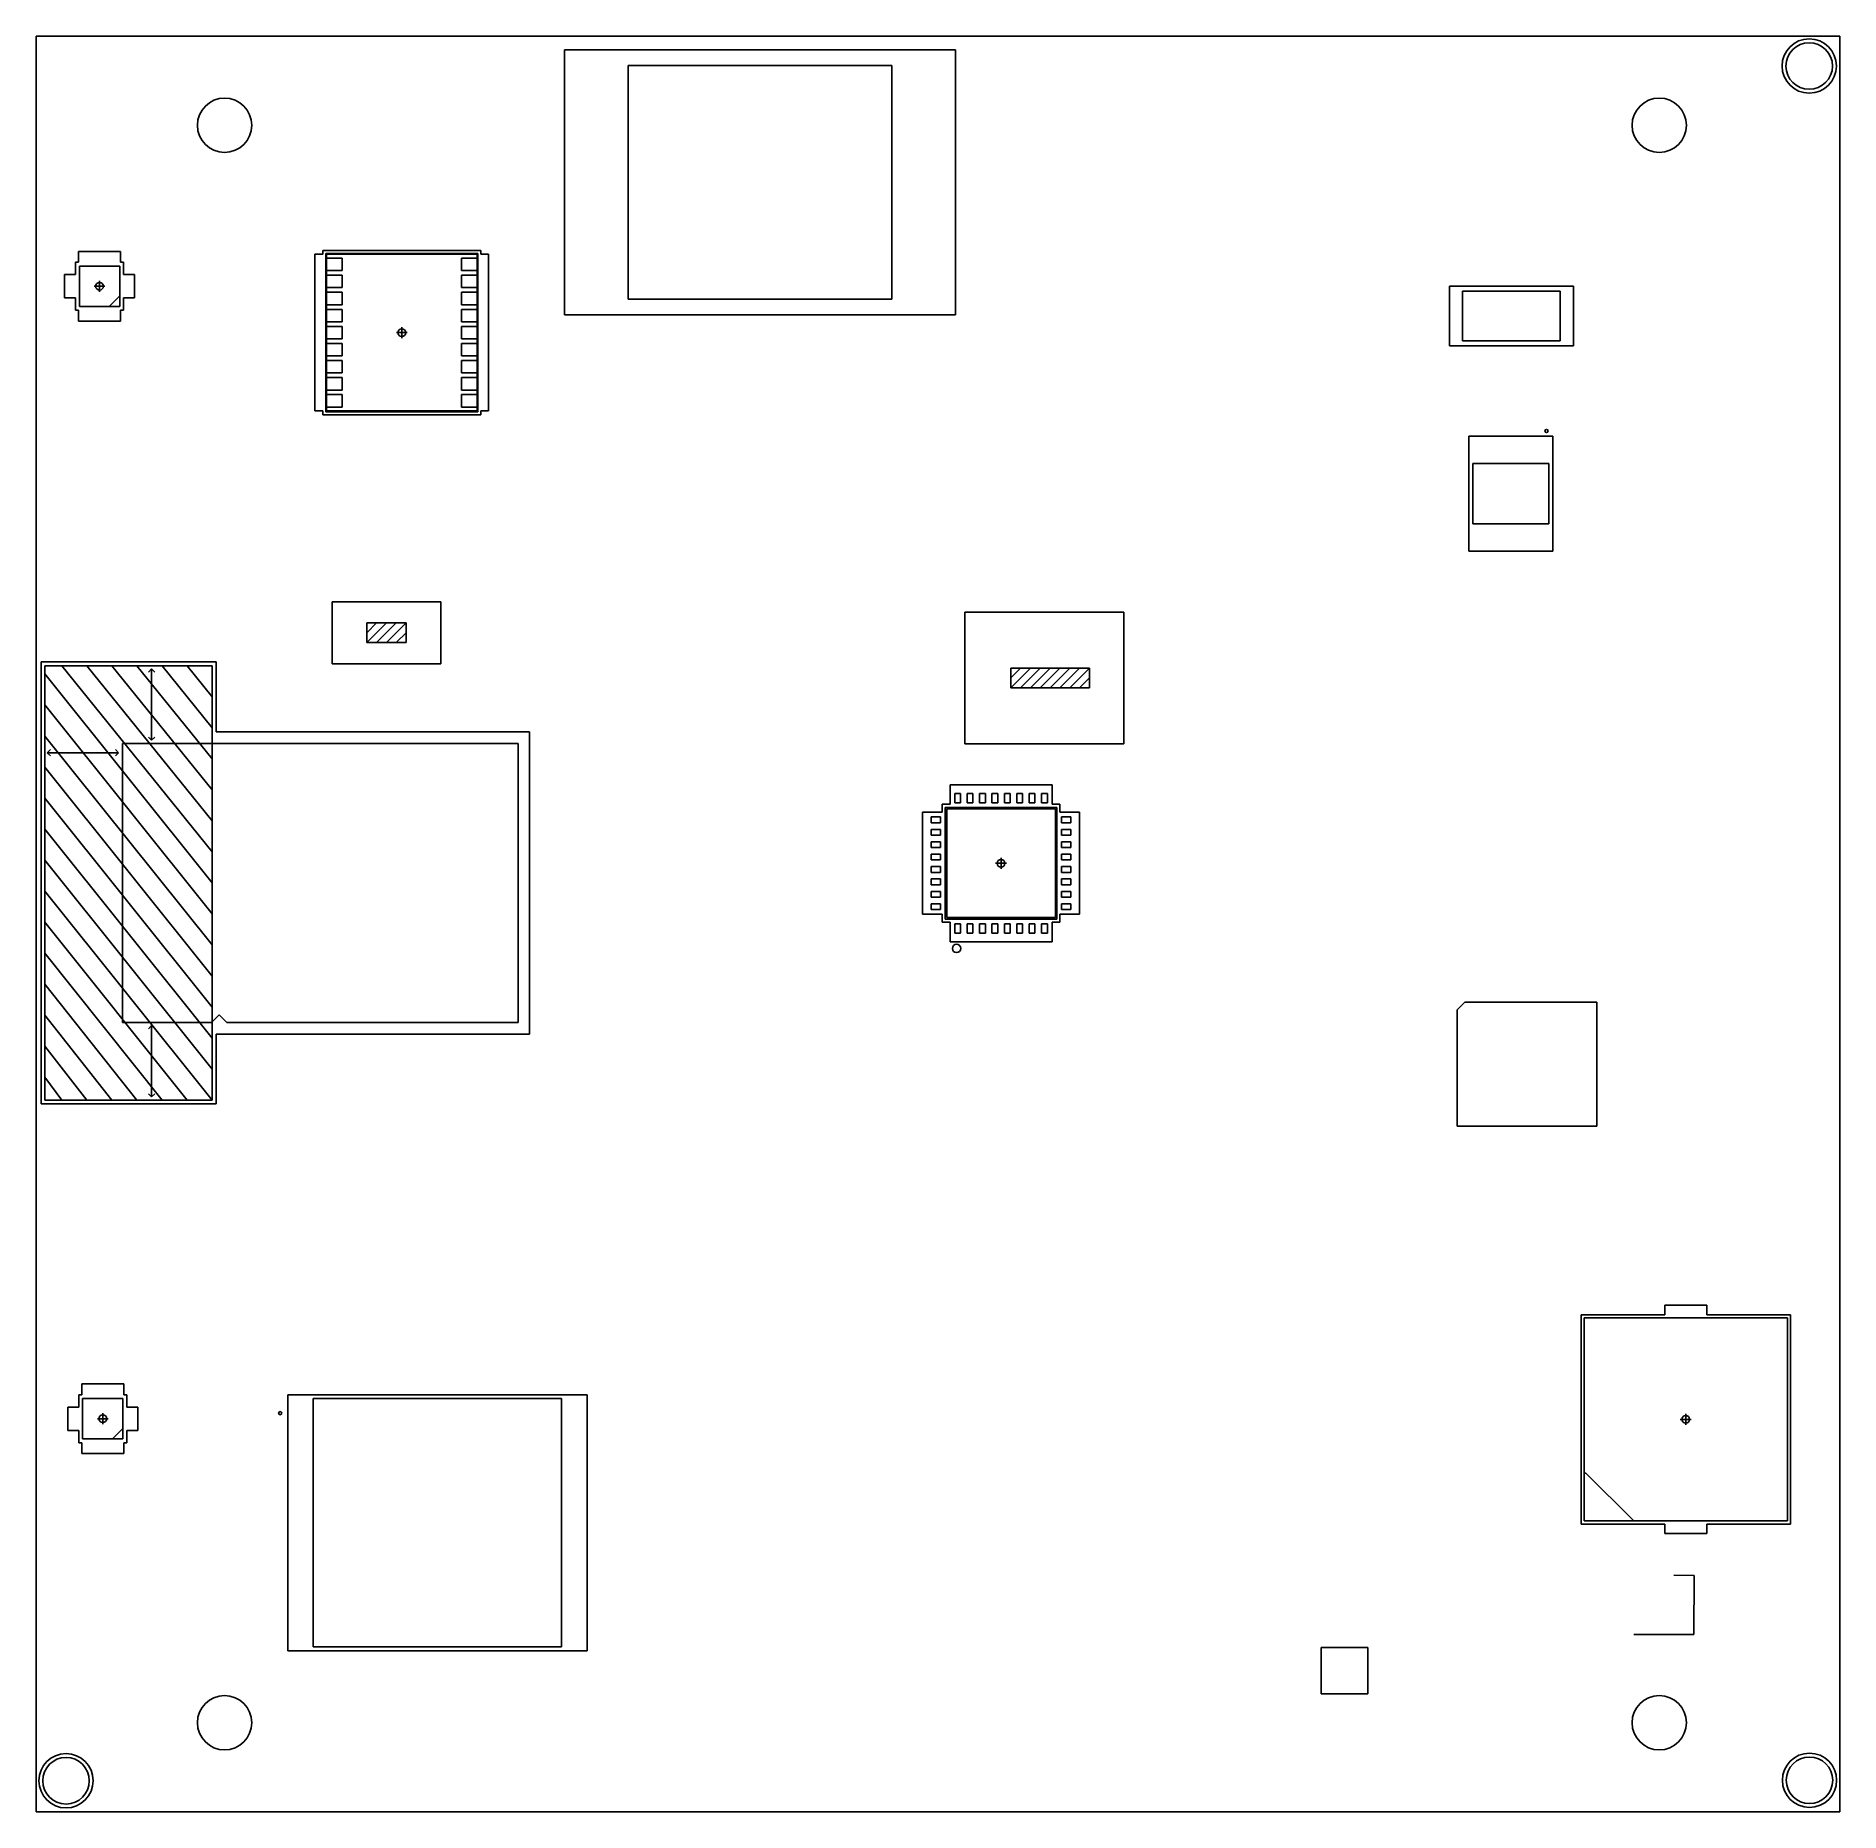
# Model space of a CAD drawing. Header units: metres. Extents: x 74 to 190, y -199 to -85.
import ezdxf

# ---------------------------------------------------------------- set-up
doc = ezdxf.new("R2010")
doc.units = ezdxf.units.M

msp = doc.modelspace()

# ---------------------------------------------------------------- linework, layer by layer
for p, q in [((95.25, -122.682), (97.79, -122.682)), ((95.25, -123.952), (95.25, -122.682)), ((95.25, -123.952), (96.52, -122.682)), ((95.25, -123.317), (95.885, -122.682)), ((95.885, -123.952), (97.155, -122.682)), ((96.52, -123.952), (97.79, -122.682)), ((97.79, -122.682), (97.79, -123.952)), ((97.79, -123.952), (95.25, -123.952)), ((97.155, -123.952), (97.79, -123.317)), ((85.28, -125.446), (74.5, -125.446)), ((74.5, -125.446), (74.5, -153.446)), ((75.59, -125.446), (85.28, -137.446)), ((77.205, -125.446), (85.28, -135.446)), ((78.82, -125.446), (85.28, -133.446)), ((80.435, -125.446), (85.28, -131.446)), ((82.05, -125.446), (85.28, -129.446)), ((83.665, -125.446), (85.28, -127.446)), ((85.28, -125.446), (85.28, -153.446)), ((136.765, -126.865), (138.035, -125.595)), ((136.765, -125.595), (141.845, -125.595)), ((136.765, -126.865), (136.765, -125.595)), ((136.765, -126.23), (137.4, -125.595)), ((137.4, -126.865), (138.67, -125.595)), ((138.035, -126.865), (139.305, -125.595)), ((138.67, -126.865), (139.94, -125.595)), ((139.305, -126.865), (140.575, -125.595)), ((139.94, -126.865), (141.21, -125.595)), ((140.575, -126.865), (141.845, -125.595)), ((141.845, -125.595), (141.845, -126.865)), ((74.5, -125.971), (85.28, -139.446)), ((141.21, -126.865), (141.845, -126.23)), ((141.845, -126.865), (136.765, -126.865)), ((74.5, -127.971), (85.28, -141.446)), ((74.5, -129.971), (85.28, -143.446)), ((74.5, -131.971), (85.28, -145.446)), ((85.28, -147.446), (74.5, -133.971)), ((74.5, -135.971), (85.28, -149.446)), ((74.5, -137.971), (85.28, -151.446)), ((74.5, -139.971), (85.28, -153.446)), ((74.5, -141.971), (83.665, -153.446)), ((74.5, -143.971), (82.05, -153.446)), ((74.5, -145.971), (80.435, -153.446)), ((74.5, -147.971), (78.82, -153.446)), ((74.5, -149.971), (77.205, -153.446)), ((74.5, -151.971), (75.59, -153.446)), ((85.28, -153.446), (74.5, -153.446)), ((179.513748, -184.082116), (180.823748, -184.092116)), ((180.823748, -184.092116), (180.803748, -187.892116)), ((180.803748, -187.892116), (176.933748, -187.892116))]:
    msp.add_line(p, q)
at = {"layer": 'Cmts', "color": 1}
for p, q in [((81.375, -125.646), (81.175, -125.846)), ((81.375, -130.246), (81.375, -125.646)), ((81.375, -125.646), (81.575, -125.846)), ((81.375, -130.246), (81.175, -130.046)), ((81.375, -130.246), (81.575, -130.046)), ((74.65, -131.046), (74.85, -130.846)), ((74.65, -131.046), (74.85, -131.246)), ((79.25, -131.046), (74.65, -131.046)), ((79.25, -131.046), (79.05, -130.846)), ((79.25, -131.046), (79.05, -131.246)), ((81.375, -148.646), (81.175, -148.846)), ((81.375, -148.646), (81.575, -148.846)), ((81.375, -153.246), (81.375, -148.646)), ((81.375, -153.246), (81.175, -153.046)), ((81.375, -153.246), (81.575, -153.046))]:
    msp.add_line(p, q, dxfattribs=at)
at = {"layer": 'Edge', "color": 2}
for p, q in [((73.928747, -84.842116), (73.928747, -199.342116)), ((190.228747, -84.842116), (73.928747, -84.842116)), ((190.228747, -199.342116), (190.228747, -84.842116)), ((73.928747, -199.342116), (190.228747, -199.342116))]:
    msp.add_line(p, q, dxfattribs=at)
for centre in [(86.078748, -90.592116), (178.578747, -90.592116), (86.078748, -193.592116), (178.578747, -193.592116)]:
    msp.add_circle(centre, 1.75, dxfattribs=at)
at = {"layer": 'FCrtYd', "color": 7}
for p, q in [((107.988748, -102.807116), (107.988748, -85.737116)), ((107.988748, -85.737116), (133.208748, -85.737116)), ((133.208748, -85.737116), (133.208748, -102.807116)), ((76.668748, -98.722116), (76.668748, -99.422116)), ((79.368748, -98.722116), (76.668748, -98.722116)), ((79.368748, -99.422116), (79.368748, -98.722116)), ((102.607344, -98.662116), (92.407344, -98.662116)), ((92.407344, -98.662116), (92.407344, -98.912116)), ((102.607344, -98.912116), (102.607344, -98.662116)), ((76.468748, -99.422116), (76.468748, -100.222116)), ((76.668748, -99.422116), (76.468748, -99.422116)), ((79.568748, -99.422116), (79.368748, -99.422116)), ((79.568748, -100.222116), (79.568748, -99.422116)), ((92.407344, -98.912116), (91.907344, -98.912116)), ((91.907344, -98.912116), (91.907344, -109.012116)), ((103.107344, -98.912116), (102.607344, -98.912116)), ((103.107344, -109.012116), (103.107344, -98.912116)), ((75.768748, -100.222116), (75.768748, -101.722116)), ((76.468748, -100.222116), (75.768748, -100.222116)), ((77.668748, -100.972116), (78.368748, -100.972116)), ((78.018748, -100.622116), (78.018748, -101.322116)), ((80.268748, -100.222116), (79.568748, -100.222116)), ((80.268748, -101.722116), (80.268748, -100.222116)), ((165.048748, -100.972116), (173.048748, -100.972116)), ((165.048748, -104.812116), (165.048748, -100.972116)), ((173.048748, -100.972116), (173.048748, -104.812116)), ((75.768748, -101.722116), (76.468748, -101.722116)), ((76.468748, -101.722116), (76.468748, -102.522116)), ((79.568748, -101.722116), (80.268748, -101.722116)), ((79.568748, -102.522116), (79.568748, -101.722116)), ((76.468748, -102.522116), (76.668748, -102.522116)), ((76.668748, -102.522116), (76.668748, -103.222116)), ((76.668748, -103.222116), (79.368748, -103.222116)), ((79.368748, -102.522116), (79.568748, -102.522116)), ((79.368748, -103.222116), (79.368748, -102.522116)), ((133.208748, -102.807116), (107.988748, -102.807116)), ((97.157344, -103.962116), (97.857344, -103.962116)), ((97.507344, -104.312116), (97.507344, -103.612116)), ((173.048748, -104.812116), (165.048748, -104.812116)), ((91.907344, -109.012116), (92.407344, -109.012116)), ((92.407344, -109.012116), (92.407344, -109.262116)), ((92.407344, -109.262116), (102.607344, -109.262116)), ((102.607344, -109.012116), (103.107344, -109.012116)), ((102.607344, -109.262116), (102.607344, -109.012116)), ((166.306248, -110.637116), (166.306248, -118.047116)), ((171.711248, -110.637116), (166.306248, -110.637116)), ((171.711248, -110.637116), (171.711248, -118.047116)), ((171.711248, -118.047116), (166.306248, -118.047116)), ((93.02, -121.317), (100.02, -121.317)), ((93.02, -125.317), (93.02, -121.317)), ((100.02, -121.317), (100.02, -125.317)), ((133.805, -130.48), (133.805, -121.98)), ((133.805, -121.98), (144.055, -121.98)), ((144.055, -121.98), (144.055, -130.48)), ((74.25, -125.196), (85.53, -125.196)), ((74.25, -153.696), (74.25, -125.196)), ((85.53, -129.696), (85.53, -125.196)), ((100.02, -125.317), (93.02, -125.317)), ((85.53, -129.696), (105.75, -129.696)), ((105.75, -149.196), (105.75, -129.696)), ((144.055, -130.48), (133.805, -130.48)), ((139.429, -133.116), (132.859, -133.116)), ((132.859, -133.116), (132.859, -134.376)), ((139.429, -134.376), (139.429, -133.116)), ((131.084, -134.891), (131.084, -141.461)), ((132.344, -134.891), (131.084, -134.891)), ((132.344, -134.376), (132.344, -134.891)), ((132.859, -134.376), (132.344, -134.376)), ((139.944, -134.376), (139.429, -134.376)), ((139.944, -134.891), (139.944, -134.376)), ((141.204, -134.891), (139.944, -134.891)), ((141.204, -141.461), (141.204, -134.891)), ((135.794, -138.176), (136.494, -138.176)), ((136.144, -137.826), (136.144, -138.526)), ((131.084, -141.461), (132.344, -141.461)), ((132.344, -141.461), (132.344, -141.976)), ((139.944, -141.461), (141.204, -141.461)), ((139.944, -141.976), (139.944, -141.461)), ((132.344, -141.976), (132.859, -141.976)), ((132.859, -141.976), (132.859, -143.236)), ((139.429, -141.976), (139.944, -141.976)), ((139.429, -143.236), (139.429, -141.976)), ((132.859, -143.236), (139.429, -143.236)), ((165.548748, -147.632116), (166.048748, -147.132116)), ((165.548748, -155.132116), (165.548748, -147.632116)), ((166.048748, -147.132116), (174.548748, -147.132116)), ((174.548748, -147.132116), (174.548748, -155.132116)), ((85.53, -153.696), (85.53, -149.196)), ((105.75, -149.196), (85.53, -149.196)), ((74.25, -153.696), (85.53, -153.696)), ((174.548748, -155.132116), (165.548748, -155.132116)), ((173.538748, -167.282116), (173.538748, -180.782116)), ((178.933748, -167.282116), (173.538748, -167.282116)), ((181.643748, -166.677116), (178.933748, -166.677116)), ((178.933748, -166.677116), (178.933748, -167.282116)), ((181.643748, -167.282116), (181.643748, -166.677116)), ((187.038748, -167.282116), (181.643748, -167.282116)), ((187.038748, -180.782116), (187.038748, -167.282116)), ((79.582, -171.74), (76.882, -171.74)), ((76.882, -171.74), (76.882, -172.44)), ((79.582, -172.44), (79.582, -171.74)), ((75.982, -173.24), (75.982, -174.74)), ((76.682, -173.24), (75.982, -173.24)), ((76.882, -172.44), (76.682, -172.44)), ((76.682, -172.44), (76.682, -173.24)), ((79.782, -172.44), (79.582, -172.44)), ((79.782, -173.24), (79.782, -172.44)), ((80.482, -173.24), (79.782, -173.24)), ((80.482, -174.74), (80.482, -173.24)), ((90.150252, -188.945884), (90.150252, -172.445884)), ((90.150252, -172.445884), (109.450252, -172.445884)), ((109.450252, -172.445884), (109.450252, -188.945884)), ((77.882, -173.99), (78.582, -173.99)), ((78.232, -173.64), (78.232, -174.34)), ((180.638748, -174.032116), (179.938748, -174.032116)), ((180.288748, -173.682116), (180.288748, -174.382116)), ((75.982, -174.74), (76.682, -174.74)), ((76.682, -174.74), (76.682, -175.54)), ((76.682, -175.54), (76.882, -175.54)), ((76.882, -175.54), (76.882, -176.24)), ((79.582, -175.54), (79.782, -175.54)), ((79.582, -176.24), (79.582, -175.54)), ((79.782, -175.54), (79.782, -174.74)), ((79.782, -174.74), (80.482, -174.74)), ((76.882, -176.24), (79.582, -176.24)), ((173.538748, -180.782116), (178.933748, -180.782116)), ((178.933748, -180.782116), (178.933748, -181.387116)), ((178.933748, -181.387116), (181.643748, -181.387116)), ((181.643748, -181.387116), (181.643748, -180.782116)), ((181.643748, -180.782116), (187.038748, -180.782116)), ((109.450252, -188.945884), (90.150252, -188.945884))]:
    msp.add_line(p, q, dxfattribs=at)
for centre, radius in [((188.248748, -86.772116), 1.75), ((78.018748, -100.972116), 0.25), ((97.507344, -103.962116), 0.25), ((136.144, -138.176), 0.25), ((78.232, -173.99), 0.25), ((180.288748, -174.032116), 0.25), ((75.858748, -197.332116), 1.75), ((188.268748, -197.302116), 1.75)]:
    msp.add_circle(centre, radius, dxfattribs=at)
at = {"layer": 'FFab', "color": 5}
for p, q in [((112.098748, -86.737116), (129.098748, -86.737116)), ((112.098748, -101.807116), (112.098748, -86.737116)), ((129.098748, -86.737116), (129.098748, -101.807116)), ((76.718748, -99.672116), (79.318748, -99.672116)), ((76.718748, -102.272116), (76.718748, -99.672116)), ((79.318748, -99.672116), (79.318748, -100.292116)), ((92.607344, -109.062116), (92.607344, -98.862116)), ((102.407344, -98.862116), (92.607344, -98.862116)), ((92.657344, -109.012116), (92.657344, -98.912116)), ((92.657344, -98.912116), (102.357344, -98.912116)), ((92.657344, -99.162116), (93.657344, -99.162116)), ((92.657344, -99.962116), (92.657344, -99.162116)), ((93.657344, -99.962116), (92.657344, -99.962116)), ((93.657344, -99.162116), (93.657344, -99.962116)), ((101.357344, -99.162116), (102.357344, -99.162116)), ((101.357344, -99.962116), (101.357344, -99.162116)), ((102.357344, -99.962116), (101.357344, -99.962116)), ((102.357344, -98.912116), (102.357344, -109.012116)), ((102.357344, -99.162116), (102.357344, -99.962116)), ((102.407344, -98.862116), (102.407344, -109.062116)), ((79.318748, -100.292116), (79.318748, -101.652116)), ((92.657344, -101.062116), (92.657344, -100.262116)), ((92.657344, -100.262116), (93.657344, -100.262116)), ((93.657344, -101.062116), (92.657344, -101.062116)), ((93.657344, -100.262116), (93.657344, -101.062116)), ((101.357344, -100.262116), (102.357344, -100.262116)), ((101.357344, -101.062116), (101.357344, -100.262116)), ((102.357344, -101.062116), (101.357344, -101.062116)), ((102.357344, -100.262116), (102.357344, -101.062116)), ((79.318748, -102.272116), (76.718748, -102.272116)), ((78.59072, -102.274096), (78.650926, -102.274096)), ((78.650926, -102.274096), (79.290628, -101.634397)), ((79.318748, -101.652116), (79.318748, -102.272116)), ((92.657344, -101.362116), (93.657344, -101.362116)), ((92.657344, -102.162116), (92.657344, -101.362116)), ((93.657344, -102.162116), (92.657344, -102.162116)), ((93.657344, -101.362116), (93.657344, -102.162116)), ((101.357344, -101.362116), (102.357344, -101.362116)), ((101.357344, -102.162116), (101.357344, -101.362116)), ((102.357344, -102.162116), (101.357344, -102.162116)), ((102.357344, -101.362116), (102.357344, -102.162116)), ((129.098748, -101.807116), (112.098748, -101.807116)), ((165.898748, -101.292116), (172.198748, -101.292116)), ((165.898748, -104.492116), (165.898748, -101.292116)), ((172.198748, -101.292116), (172.198748, -104.492116)), ((92.657344, -103.262116), (92.657344, -102.462116)), ((92.657344, -102.462116), (93.657344, -102.462116)), ((93.657344, -103.262116), (92.657344, -103.262116)), ((93.657344, -102.462116), (93.657344, -103.262116)), ((101.357344, -103.262116), (101.357344, -102.462116)), ((101.357344, -102.462116), (102.357344, -102.462116)), ((102.357344, -103.262116), (101.357344, -103.262116)), ((102.357344, -102.462116), (102.357344, -103.262116)), ((92.657344, -104.362116), (92.657344, -103.562116)), ((92.657344, -103.562116), (93.657344, -103.562116)), ((93.657344, -104.362116), (92.657344, -104.362116)), ((92.657344, -105.462116), (92.657344, -104.662116)), ((92.657344, -104.662116), (93.657344, -104.662116)), ((93.657344, -103.562116), (93.657344, -104.362116)), ((93.657344, -104.662116), (93.657344, -105.462116)), ((101.357344, -103.562116), (102.357344, -103.562116)), ((101.357344, -104.362116), (101.357344, -103.562116)), ((102.357344, -104.362116), (101.357344, -104.362116)), ((101.357344, -104.662116), (102.357344, -104.662116)), ((101.357344, -105.462116), (101.357344, -104.662116)), ((102.357344, -103.562116), (102.357344, -104.362116)), ((102.357344, -104.662116), (102.357344, -105.462116)), ((172.198748, -104.492116), (165.898748, -104.492116)), ((93.657344, -105.462116), (92.657344, -105.462116)), ((92.657344, -105.762116), (93.657344, -105.762116)), ((92.657344, -106.562116), (92.657344, -105.762116)), ((93.657344, -105.762116), (93.657344, -106.562116)), ((102.357344, -105.462116), (101.357344, -105.462116)), ((101.357344, -105.762116), (102.357344, -105.762116)), ((101.357344, -106.562116), (101.357344, -105.762116)), ((102.357344, -105.762116), (102.357344, -106.562116)), ((93.657344, -106.562116), (92.657344, -106.562116)), ((92.657344, -107.662116), (92.657344, -106.862116)), ((92.657344, -106.862116), (93.657344, -106.862116)), ((93.657344, -106.862116), (93.657344, -107.662116)), ((102.357344, -106.562116), (101.357344, -106.562116)), ((101.357344, -107.662116), (101.357344, -106.862116)), ((101.357344, -106.862116), (102.357344, -106.862116)), ((102.357344, -106.862116), (102.357344, -107.662116)), ((93.657344, -107.662116), (92.657344, -107.662116)), ((92.657344, -107.962116), (93.657344, -107.962116)), ((92.657344, -108.762116), (92.657344, -107.962116)), ((93.657344, -107.962116), (93.657344, -108.762116)), ((102.357344, -107.662116), (101.357344, -107.662116)), ((101.357344, -108.762116), (101.357344, -107.962116)), ((101.357344, -107.962116), (102.357344, -107.962116)), ((102.357344, -107.962116), (102.357344, -108.762116)), ((102.407344, -109.062116), (92.607344, -109.062116)), ((93.657344, -108.762116), (92.657344, -108.762116)), ((102.357344, -109.012116), (92.657344, -109.012116)), ((102.357344, -108.762116), (101.357344, -108.762116)), ((166.556248, -112.392116), (166.556248, -116.292116)), ((171.461248, -112.392116), (166.556248, -112.392116)), ((171.461248, -112.392116), (171.461248, -116.292116)), ((171.461248, -116.292116), (166.556248, -116.292116)), ((105.01, -130.446), (79.505, -130.446)), ((79.505, -148.446), (79.505, -130.446)), ((105.01, -148.446), (105.01, -130.446)), ((133.1565, -134.276), (133.1565, -133.676)), ((133.1565, -133.676), (133.5315, -133.676)), ((133.5315, -133.676), (133.5315, -134.276)), ((133.9565, -133.676), (134.3315, -133.676)), ((133.9565, -134.276), (133.9565, -133.676)), ((134.3315, -133.676), (134.3315, -134.276)), ((134.7565, -133.676), (135.1315, -133.676)), ((134.7565, -134.276), (134.7565, -133.676)), ((135.1315, -133.676), (135.1315, -134.276)), ((135.5565, -134.276), (135.5565, -133.676)), ((135.5565, -133.676), (135.9315, -133.676)), ((135.9315, -133.676), (135.9315, -134.276)), ((136.3565, -134.276), (136.3565, -133.676)), ((136.3565, -133.676), (136.7315, -133.676)), ((136.7315, -133.676), (136.7315, -134.276)), ((137.1565, -134.276), (137.1565, -133.676)), ((137.1565, -133.676), (137.5315, -133.676)), ((137.5315, -133.676), (137.5315, -134.276)), ((137.9565, -133.676), (138.3315, -133.676)), ((137.9565, -134.276), (137.9565, -133.676)), ((138.3315, -133.676), (138.3315, -134.276)), ((138.7565, -134.276), (138.7565, -133.676)), ((138.7565, -133.676), (139.1315, -133.676)), ((139.1315, -133.676), (139.1315, -134.276)), ((132.544, -141.776), (132.544, -134.576)), ((132.544, -134.576), (139.744, -134.576)), ((132.644, -141.676), (132.644, -134.676)), ((132.644, -134.676), (139.644, -134.676)), ((133.5315, -134.276), (133.1565, -134.276)), ((134.3315, -134.276), (133.9565, -134.276)), ((135.1315, -134.276), (134.7565, -134.276)), ((135.9315, -134.276), (135.5565, -134.276)), ((136.7315, -134.276), (136.3565, -134.276)), ((137.5315, -134.276), (137.1565, -134.276)), ((138.3315, -134.276), (137.9565, -134.276)), ((139.1315, -134.276), (138.7565, -134.276)), ((139.644, -134.676), (139.644, -141.676)), ((139.744, -134.576), (139.744, -141.776)), ((131.644, -135.1885), (132.244, -135.1885)), ((131.644, -135.5635), (131.644, -135.1885)), ((132.244, -135.5635), (131.644, -135.5635)), ((131.644, -136.3635), (131.644, -135.9885)), ((131.644, -135.9885), (132.244, -135.9885)), ((132.244, -135.1885), (132.244, -135.5635)), ((132.244, -135.9885), (132.244, -136.3635)), ((140.044, -135.5635), (140.044, -135.1885)), ((140.044, -135.1885), (140.644, -135.1885)), ((140.644, -135.5635), (140.044, -135.5635)), ((140.044, -135.9885), (140.644, -135.9885)), ((140.044, -136.3635), (140.044, -135.9885)), ((140.644, -135.1885), (140.644, -135.5635)), ((140.644, -135.9885), (140.644, -136.3635)), ((132.244, -136.3635), (131.644, -136.3635)), ((131.644, -136.7885), (132.244, -136.7885)), ((131.644, -137.1635), (131.644, -136.7885)), ((132.244, -137.1635), (131.644, -137.1635)), ((132.244, -136.7885), (132.244, -137.1635)), ((140.644, -136.3635), (140.044, -136.3635)), ((140.044, -136.7885), (140.644, -136.7885)), ((140.044, -137.1635), (140.044, -136.7885)), ((140.644, -137.1635), (140.044, -137.1635)), ((140.644, -136.7885), (140.644, -137.1635)), ((131.644, -137.5885), (132.244, -137.5885)), ((131.644, -137.9635), (131.644, -137.5885)), ((132.244, -137.9635), (131.644, -137.9635)), ((131.644, -138.7635), (131.644, -138.3885)), ((131.644, -138.3885), (132.244, -138.3885)), ((132.244, -137.5885), (132.244, -137.9635)), ((132.244, -138.3885), (132.244, -138.7635)), ((140.044, -137.5885), (140.644, -137.5885)), ((140.044, -137.9635), (140.044, -137.5885)), ((140.644, -137.9635), (140.044, -137.9635)), ((140.044, -138.7635), (140.044, -138.3885)), ((140.044, -138.3885), (140.644, -138.3885)), ((140.644, -137.5885), (140.644, -137.9635)), ((140.644, -138.3885), (140.644, -138.7635)), ((132.244, -138.7635), (131.644, -138.7635)), ((131.644, -139.1885), (132.244, -139.1885)), ((131.644, -139.5635), (131.644, -139.1885)), ((132.244, -139.1885), (132.244, -139.5635)), ((140.644, -138.7635), (140.044, -138.7635)), ((140.044, -139.5635), (140.044, -139.1885)), ((140.044, -139.1885), (140.644, -139.1885)), ((140.644, -139.1885), (140.644, -139.5635)), ((132.244, -139.5635), (131.644, -139.5635)), ((131.644, -140.3635), (131.644, -139.9885)), ((131.644, -139.9885), (132.244, -139.9885)), ((132.244, -140.3635), (131.644, -140.3635)), ((132.244, -139.9885), (132.244, -140.3635)), ((140.644, -139.5635), (140.044, -139.5635)), ((140.044, -140.3635), (140.044, -139.9885)), ((140.044, -139.9885), (140.644, -139.9885)), ((140.644, -140.3635), (140.044, -140.3635)), ((140.644, -139.9885), (140.644, -140.3635)), ((131.644, -141.1635), (131.644, -140.7885)), ((131.644, -140.7885), (132.244, -140.7885)), ((132.244, -141.1635), (131.644, -141.1635)), ((132.244, -140.7885), (132.244, -141.1635)), ((139.744, -141.776), (132.544, -141.776)), ((139.644, -141.676), (132.644, -141.676)), ((140.044, -140.7885), (140.644, -140.7885)), ((140.044, -141.1635), (140.044, -140.7885)), ((140.644, -141.1635), (140.044, -141.1635)), ((140.644, -140.7885), (140.644, -141.1635)), ((133.1565, -142.076), (133.5315, -142.076)), ((133.1565, -142.676), (133.1565, -142.076)), ((133.5315, -142.676), (133.1565, -142.676)), ((133.5315, -142.076), (133.5315, -142.676)), ((133.9565, -142.076), (134.3315, -142.076)), ((133.9565, -142.676), (133.9565, -142.076)), ((134.3315, -142.676), (133.9565, -142.676)), ((134.3315, -142.076), (134.3315, -142.676)), ((134.7565, -142.676), (134.7565, -142.076)), ((134.7565, -142.076), (135.1315, -142.076)), ((135.1315, -142.676), (134.7565, -142.676)), ((135.1315, -142.076), (135.1315, -142.676)), ((135.5565, -142.676), (135.5565, -142.076)), ((135.5565, -142.076), (135.9315, -142.076)), ((135.9315, -142.676), (135.5565, -142.676)), ((135.9315, -142.076), (135.9315, -142.676)), ((136.3565, -142.676), (136.3565, -142.076)), ((136.3565, -142.076), (136.7315, -142.076)), ((136.7315, -142.676), (136.3565, -142.676)), ((136.7315, -142.076), (136.7315, -142.676)), ((137.1565, -142.076), (137.5315, -142.076)), ((137.1565, -142.676), (137.1565, -142.076)), ((137.5315, -142.676), (137.1565, -142.676)), ((137.5315, -142.076), (137.5315, -142.676)), ((137.9565, -142.076), (138.3315, -142.076)), ((137.9565, -142.676), (137.9565, -142.076)), ((138.3315, -142.676), (137.9565, -142.676)), ((138.3315, -142.076), (138.3315, -142.676)), ((138.7565, -142.676), (138.7565, -142.076)), ((138.7565, -142.076), (139.1315, -142.076)), ((139.1315, -142.676), (138.7565, -142.676)), ((139.1315, -142.076), (139.1315, -142.676)), ((79.505, -148.446), (85.23, -148.446)), ((85.73, -147.946), (85.23, -148.446)), ((86.23, -148.446), (85.73, -147.946)), ((86.23, -148.446), (105.01, -148.446)), ((173.738748, -167.482116), (186.838748, -167.482116)), ((173.738748, -180.582116), (173.738748, -167.482116)), ((186.838748, -167.482116), (186.838748, -180.582116)), ((76.932, -172.69), (79.532, -172.69)), ((76.932, -175.29), (76.932, -172.69)), ((79.532, -172.69), (79.532, -173.31)), ((91.800252, -172.695884), (107.800252, -172.695884)), ((91.800252, -188.695884), (91.800252, -172.695884)), ((107.800252, -172.695884), (107.800252, -188.695884)), ((79.532, -173.31), (79.532, -174.67)), ((79.532, -175.29), (76.932, -175.29)), ((78.803972, -175.29198), (78.864178, -175.29198)), ((78.864178, -175.29198), (79.50388, -174.652281)), ((79.532, -174.67), (79.532, -175.29)), ((173.718498, -177.497246), (173.853508, -177.497246)), ((173.853508, -177.497246), (176.891118, -180.534866)), ((186.838748, -180.582116), (173.738748, -180.582116)), ((107.800252, -188.695884), (91.800252, -188.695884)), ((156.788748, -191.732116), (156.788748, -188.732116)), ((156.788748, -188.732116), (159.788748, -188.732116)), ((159.788748, -188.732116), (159.788748, -191.732116)), ((159.788748, -191.732116), (156.788748, -191.732116))]:
    msp.add_line(p, q, dxfattribs=at)
for centre, radius in [((188.248748, -86.772116), 1.5), ((171.313748, -110.302116), 0.1), ((133.27732, -143.66407), 0.270616), ((89.665252, -173.630884), 0.1), ((75.858748, -197.332116), 1.5), ((188.268748, -197.302116), 1.5)]:
    msp.add_circle(centre, radius, dxfattribs=at)

doc.saveas('drawing.dxf')
